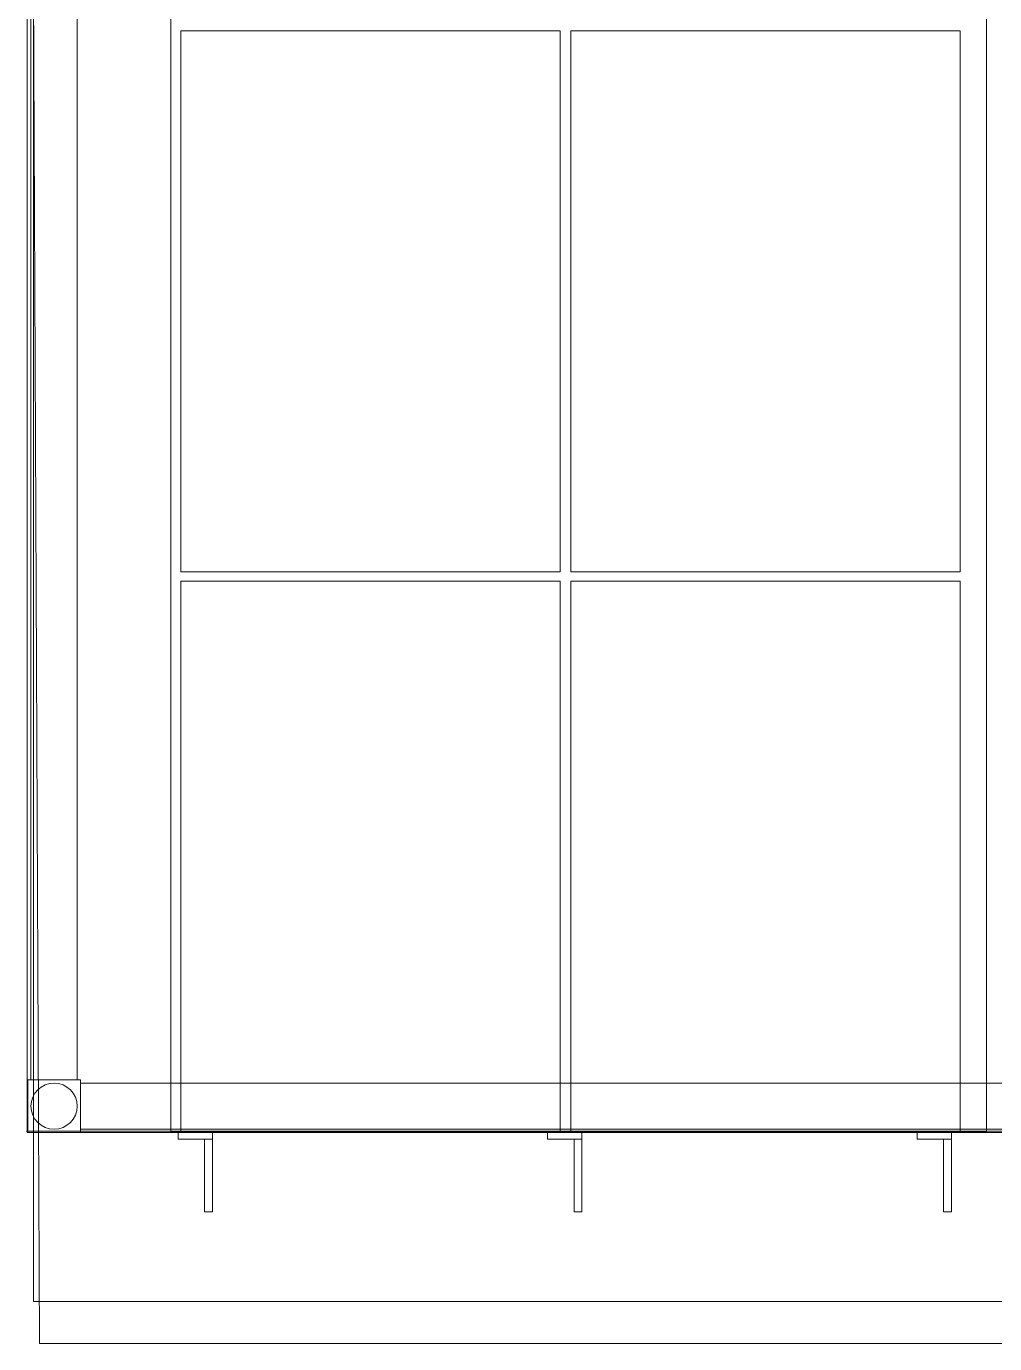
# Model space of a CAD drawing. Header units: millimetres. Extents: x 2162 to 93478, y -2737 to 52379.
# Drawn here: x 45262 to 45996, y 5068 to 6067 of the extents above; entities that cross this region are included whole.
import ezdxf

# ---------------------------------------------------------------- set-up
doc = ezdxf.new("R2010")
doc.units = ezdxf.units.MM
doc.layers.add('equipment 1', color=4, linetype='Continuous', lineweight=9)

# ---------------------------------------------------------------- blocks, each defined once
blk = doc.blocks.new('equipment 0533')
at = {"color": 0}
for p, q in [((-5, 1371), (-5, 106)), ((104, 1371), (104, 106.5)), ((722, 106.5), (722, 1371)), ((-2, 1330), (-2, 146)), ((33, 1330), (33, 146)), ((399, 941), (111.5, 941)), ((111.5, 941), (111.5, 531)), ((399, 531), (399, 941)), ((702, 941), (407, 941)), ((407, 941), (407, 531)), ((702, 531), (702, 941)), ((111.5, 531), (399, 531)), ((407, 531), (702, 531)), ((111.5, 524), (111.5, 107)), ((399, 524), (111.5, 524)), ((399, 107), (399, 524)), ((702, 524), (407, 524)), ((407, 524), (407, 107)), ((702, 107), (702, 524)), ((-4.5, 106), (-4.5, 146)), ((-4.5, 146), (-2, 146)), ((33, 146), (-2, 146)), ((33, 146), (35.5, 146)), ((35.5, 146), (35.5, 143.5)), ((35.5, 143.5), (35.5, 108.5)), ((35.5, 143.5), (755.5, 143.5)), ((-5, 107), (-5.5, 107)), ((111.5, 107), (-5, 107)), ((-5, 106), (834, 106)), ((35.5, 108.5), (755.5, 108.5)), ((35.5, 108.5), (35.5, 106)), ((104, 106.5), (722, 106.5)), ((109.5, 106), (109.5, 107)), ((109.5, 107), (111.5, 107)), ((109.5, 101), (109.5, 106)), ((109.5, 101), (129.5, 101)), ((111.5, 107), (399, 107)), ((129.5, 100), (129.5, 101)), ((129.5, 101), (135.5, 101)), ((129.5, 46), (129.5, 100)), ((135.5, 106), (135.5, 107)), ((135.5, 100), (135.5, 106)), ((135.5, 46), (135.5, 100)), ((389.5, 106), (389.5, 107)), ((389.5, 101), (389.5, 106)), ((389.5, 101), (409.5, 101)), ((407, 107), (399, 107)), ((399, 107), (407, 107)), ((407, 107), (702, 107)), ((409.5, 100), (409.5, 101)), ((409.5, 101), (415.5, 101)), ((409.5, 46), (409.5, 100)), ((415.5, 106), (415.5, 107)), ((415.5, 100), (415.5, 106)), ((415.5, 46), (415.5, 100)), ((669.5, 106), (669.5, 107)), ((669.5, 101), (669.5, 106)), ((669.5, 101), (689.5, 101)), ((689.5, 100), (689.5, 101)), ((689.5, 101), (695.5, 101)), ((689.5, 46), (689.5, 100)), ((695.5, 106), (695.5, 107)), ((695.5, 100), (695.5, 106)), ((695.5, 46), (695.5, 100)), ((795.5, 107), (702, 107)), ((129.5, 46), (135.5, 46)), ((409.5, 46), (415.5, 46)), ((689.5, 46), (695.5, 46))]:
    blk.add_line(p, q, dxfattribs=at)
for start, end in [(90, 270), (270, 90)]:
    blk.add_arc((15.5, 126), 17.5, start, end, dxfattribs=at)

msp = doc.modelspace()

# ---------------------------------------------------------------- linework, layer by layer
at = {"layer": 'equipment 1'}
for points in [[(46372.2, 5068.12), (45272.2, 5068.12), (45265.43, 6610.12), (46365.43, 6610.12)], [(45267.7, 6600.12), (46117.7, 6600.12), (46117.7, 5100.12), (45267.7, 5100.12)]]:
    msp.add_lwpolyline(points, close=True, dxfattribs=at)

# ---------------------------------------------------------------- block references
msp.add_blockref('equipment 0533', (45267.7, 5122.12), dxfattribs=at)

doc.saveas('drawing.dxf')
